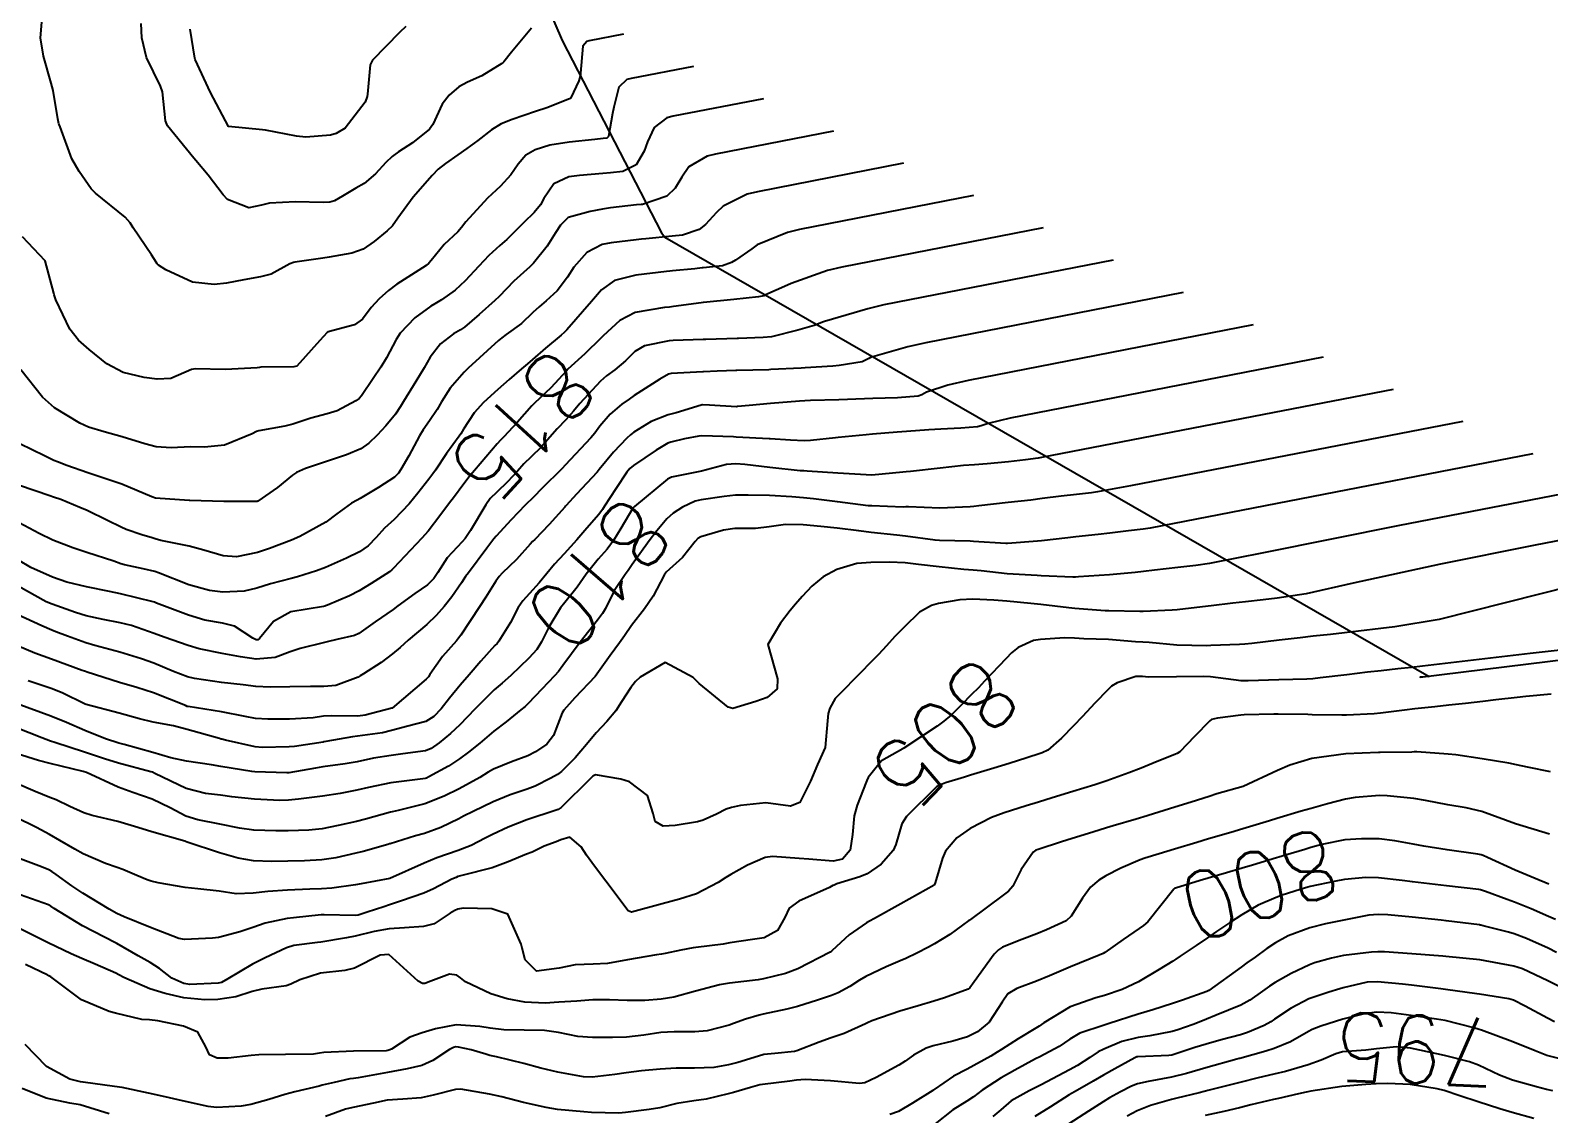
# Model space of a CAD drawing. Header units: metres. Extents: x 307586 to 320046, y 7427249 to 7434250.
# Drawn here: x 319267.7 to 319356.8, y 7429670.7 to 7429734.3 of the extents above; entities that cross this region are included whole.
import ezdxf
from ezdxf.enums import TextEntityAlignment as Align

# ---------------------------------------------------------------- set-up
doc = ezdxf.new("R2010")
doc.units = ezdxf.units.M
doc.header["$MEASUREMENT"] = 0
for name, color, linetype in [('Area', 45, 'Continuous'), ('Cotas', 45, 'Continuous'), ('Curvas de Nivel 1m', 11, 'Continuous'), ('Curvas de Nivel 5m', 15, 'Continuous')]:
    doc.layers.add(name, color=color, linetype=linetype)
doc.styles.add('Style-STANDARD', font='STANDARD.shx')

msp = doc.modelspace()

# ---------------------------------------------------------------- linework, layer by layer
at = {"layer": 'Area'}
msp.add_polyline3d([(319296.43, 7429739.526, 824.578), (319298.939, 7429733.654, 822.399), (319304.783, 7429722.367, 816.989), (319304.973, 7429722.118, 816.507), (319349.82, 7429696.334, 803.106), (319349.293, 7429696.291, 803.654), (319360.573, 7429697.68, 805.282), (319369.888, 7429699.594, 806.077), (319370.137, 7429699.69, 804.2), (319374.883, 7429702.774, 803.435), (319383.668, 7429694.656, 822.756), (319384.887, 7429693.872, 803.944), (319385.195, 7429693.586, 817.014), (319387.296, 7429691.946, 820.407), (319392.286, 7429686.499, 808.598), (319397.664, 7429680.13, 802.298), (319400.95, 7429676.395, 805.627), (319402.448, 7429674.758, 809.577), (319406.153, 7429670.752, 807.868)], dxfattribs=at)
at = {"layer": 'Curvas de Nivel 1m', "flags": 128}
for points, elevation in [([(319302.553, 7429734.03), (319300.526, 7429733.634), (319300.384, 7429733.6), (319300.152, 7429733.319), (319300.028, 7429731.729), (319300.018, 7429731.636), (319299.931, 7429731.289), (319299.451, 7429730.29), (319299.382, 7429730.231), (319298.038, 7429729.712), (319297.374, 7429729.498), (319296.003, 7429729.027), (319295.366, 7429728.759), (319294.793, 7429728.409), (319293.991, 7429727.783), (319293.346, 7429727.31), (319292.831, 7429726.944), (319292.102, 7429726.442), (319291.678, 7429726.098), (319291.326, 7429725.739), (319290.197, 7429724.467), (319289.3, 7429723.223), (319288.992, 7429722.787), (319288.685, 7429722.486), (319287.909, 7429721.869), (319287.277, 7429721.419), (319286.61, 7429721.169), (319285.269, 7429720.944), (319284.906, 7429720.888), (319283.265, 7429720.656), (319283.18, 7429720.635), (319282.977, 7429720.553), (319281.881, 7429719.94), (319281.255, 7429719.78), (319280.272, 7429719.603), (319279.251, 7429719.407), (319278.522, 7429719.336), (319277.251, 7429719.469), (319275.688, 7429720.206), (319275.261, 7429720.48), (319275.179, 7429720.558), (319275.122, 7429720.642), (319274.847, 7429721.068), (319273.785, 7429722.663), (319273.591, 7429722.961), (319273.299, 7429723.291), (319271.57, 7429724.687), (319271.316, 7429724.955), (319270.599, 7429725.974), (319270.177, 7429726.707), (319269.487, 7429728.592), (319269.435, 7429728.719), (319269.418, 7429728.774), (319269.366, 7429729.05), (319269.08, 7429730.723), (319268.971, 7429731.142), (319268.517, 7429732.729), (319268.337, 7429733.818), (319268.424, 7429734.73)], 821), ([(319297.156, 7429734.384), (319295.979, 7429732.962), (319295.525, 7429732.408), (319295.469, 7429732.352), (319295.411, 7429732.307), (319294.235, 7429731.587), (319293.395, 7429731.21), (319292.891, 7429730.934), (319292.32, 7429730.441), (319291.912, 7429729.911), (319291.366, 7429728.729), (319291.163, 7429728.453), (319290.16, 7429727.659), (319289.342, 7429727.115), (319288.968, 7429726.854), (319288.592, 7429726.487), (319287.988, 7429725.832), (319287.321, 7429725.273), (319286.843, 7429724.98), (319286.056, 7429724.513), (319285.584, 7429724.244), (319285.309, 7429724.166), (319284.924, 7429724.141), (319283.309, 7429724.185), (319281.77, 7429724.104), (319281.307, 7429723.996), (319280.567, 7429723.843), (319279.31, 7429724.323), (319279.048, 7429724.603), (319278.181, 7429725.754), (319277.455, 7429726.619), (319277.335, 7429726.757), (319275.787, 7429728.644), (319275.665, 7429728.945), (319275.491, 7429730.648), (319275.388, 7429730.967), (319274.553, 7429732.659), (319274.277, 7429733.809), (319274.244, 7429734.662)], 822), ([(319289.768, 7429734.475), (319289.43, 7429734.15), (319288.6, 7429733.309), (319287.809, 7429732.496), (319287.684, 7429732.222), (319287.523, 7429730.499), (319287.502, 7429730.378), (319287.378, 7429730.043), (319286.21, 7429728.512), (319285.677, 7429728.198), (319285.357, 7429728.099), (319283.909, 7429727.988), (319283.355, 7429728.038), (319281.539, 7429728.389), (319281.361, 7429728.42), (319279.363, 7429728.6), (319278.318, 7429730.611), (319277.412, 7429732.545), (319277.39, 7429732.62), (319277.119, 7429734.313)], 823), ([(319310.763, 7429730.24), (319305.465, 7429729.207), (319305.094, 7429729.118), (319304.334, 7429728.557), (319303.952, 7429727.709), (319303.755, 7429727.166), (319303.29, 7429726.356), (319302.508, 7429725.969), (319301.775, 7429725.887), (319301.336, 7429725.843), (319299.956, 7429725.729), (319299.332, 7429725.653), (319298.457, 7429725.237), (319297.872, 7429724.374), (319297.673, 7429724.013), (319297.305, 7429723.562), (319296.704, 7429722.981), (319296.116, 7429722.392), (319295.699, 7429721.983), (319295.281, 7429721.616), (319294.646, 7429721.035), (319294.048, 7429720.418), (319293.254, 7429719.555), (319292.671, 7429719.013), (319291.867, 7429718.444), (319291.48, 7429718.207), (319291.237, 7429718.062), (319290.304, 7429717.386), (319289.446, 7429716.477), (319289.209, 7429716.112), (319288.644, 7429715.04), (319288.302, 7429714.489), (319287.854, 7429713.825), (319287.176, 7429712.798), (319287.039, 7429712.637), (319286.846, 7429712.503), (319285.748, 7429711.931), (319285.161, 7429711.74), (319284.194, 7429711.497), (319283.152, 7429711.149), (319282.684, 7429711.02), (319281.146, 7429710.75), (319281.013, 7429710.704), (319280.762, 7429710.576), (319279.136, 7429709.898), (319277.963, 7429709.784), (319277.135, 7429709.803), (319276.014, 7429709.751), (319275.135, 7429709.813), (319274.463, 7429709.977), (319273.14, 7429710.389), (319272.079, 7429710.681), (319271.147, 7429710.964), (319270.653, 7429711.195), (319269.164, 7429712.099), (319268.454, 7429712.727), (319267.189, 7429714.329)], 819), ([(319314.863, 7429728.34), (319307.934, 7429726.993), (319307.449, 7429726.877), (319306.377, 7429726.232), (319305.967, 7429725.644), (319305.571, 7429724.994), (319305.088, 7429724.514), (319303.664, 7429724.04), (319303.585, 7429724.031), (319303.31, 7429724.003), (319301.789, 7429723.845), (319301.307, 7429723.763), (319300.58, 7429723.615), (319299.302, 7429723.26), (319298.843, 7429722.819), (319298.563, 7429722.367), (319298.069, 7429721.584), (319297.266, 7429720.588), (319297.16, 7429720.485), (319297.048, 7429720.382), (319296.118, 7429719.528), (319295.245, 7429718.641), (319295.001, 7429718.404), (319294.08, 7429717.567), (319293.219, 7429716.83), (319292.982, 7429716.667), (319292.574, 7429716.436), (319291.8, 7429715.851), (319291.199, 7429715.064), (319290.85, 7429714.455), (319290.369, 7429713.646), (319289.641, 7429712.473), (319289.46, 7429712.185), (319289.162, 7429711.735), (319288.602, 7429711.034), (319288.086, 7429710.491), (319287.609, 7429710.024), (319287.135, 7429709.685), (319286.302, 7429709.337), (319285.127, 7429708.958), (319283.894, 7429708.538), (319283.356, 7429708.31), (319283.117, 7429708.147), (319282.243, 7429707.421), (319281.094, 7429706.613), (319281.059, 7429706.605), (319279.093, 7429706.6), (319277.093, 7429706.655), (319277.06, 7429706.654), (319275.095, 7429706.799), (319274.868, 7429706.871), (319273.107, 7429707.623), (319271.712, 7429708.086), (319271.117, 7429708.279), (319269.894, 7429708.708), (319269.332, 7429708.924), (319269.126, 7429709.015), (319268.578, 7429709.276), (319267.135, 7429709.995)], 818), ([(319318.963, 7429726.45), (319310.407, 7429724.777), (319309.804, 7429724.636), (319308.394, 7429723.934), (319308.006, 7429723.555), (319307.355, 7429722.861), (319306.988, 7429722.568), (319306.004, 7429722.24), (319305.395, 7429722.176), (319303.859, 7429722.018), (319303.6, 7429721.993), (319303.288, 7429721.957), (319301.824, 7429721.786), (319301.283, 7429721.675), (319300.396, 7429721.223), (319299.635, 7429720.354), (319299.257, 7429719.759), (319298.648, 7429718.967), (319298.006, 7429718.372), (319297.587, 7429718.029), (319297.233, 7429717.691), (319296.553, 7429717.057), (319295.658, 7429716.396), (319295.399, 7429716.21), (319295.209, 7429716.049), (319293.437, 7429714.426), (319293.191, 7429714.189), (319292.376, 7429713.243), (319291.864, 7429712.443), (319291.607, 7429712.005), (319291.156, 7429711.343), (319290.791, 7429710.813), (319290.578, 7429710.458), (319289.945, 7429709.282), (319289.485, 7429708.475), (319289.338, 7429708.258), (319289.116, 7429708.039), (319288.179, 7429707.417), (319287.097, 7429706.773), (319286.917, 7429706.68), (319286.594, 7429706.505), (319285.723, 7429705.877), (319285.082, 7429705.394), (319283.561, 7429704.543), (319283.071, 7429704.342), (319281.784, 7429703.844), (319281.063, 7429703.604), (319279.83, 7429703.358), (319279.061, 7429703.405), (319277.931, 7429703.744), (319277.067, 7429703.979), (319275.401, 7429704.305), (319275.071, 7429704.412), (319274.899, 7429704.47), (319274.286, 7429704.652), (319273.373, 7429704.963), (319273.077, 7429705.092), (319272.265, 7429705.494), (319271.087, 7429706.07), (319270.651, 7429706.259), (319269.526, 7429706.714), (319269.095, 7429706.862), (319268.893, 7429706.925), (319267.105, 7429707.538)], 817), ([(319323.073, 7429724.55), (319312.877, 7429722.562), (319312.16, 7429722.395), (319310.391, 7429721.662), (319310.071, 7429721.439), (319309.108, 7429720.764), (319308.888, 7429720.622), (319308.343, 7429720.441), (319307.209, 7429720.315), (319307.161, 7429720.313), (319306.723, 7429720.265), (319305.411, 7429720.129), (319305.261, 7429720.112), (319305.07, 7429720.092), (319303.259, 7429719.88), (319302.009, 7429719.569), (319301.25, 7429719.028), (319300.669, 7429718.339), (319299.226, 7429716.679), (319299.066, 7429716.52), (319298.881, 7429716.363), (319297.976, 7429715.601), (319297.198, 7429714.926), (319296.905, 7429714.674), (319296.556, 7429714.386), (319295.827, 7429713.753), (319295.181, 7429713.184), (319294.331, 7429712.413), (319293.786, 7429711.799), (319293.149, 7429710.841), (319292.999, 7429710.578), (319292.899, 7429710.432), (319292.156, 7429709.416), (319291.511, 7429708.446), (319291.349, 7429708.218), (319291.115, 7429707.922), (319290.477, 7429707.085), (319289.974, 7429706.467), (319289.084, 7429705.548), (319288.527, 7429705.037), (319288.034, 7429704.49), (319287.566, 7429703.997), (319287.064, 7429703.652), (319286.298, 7429703.27), (319285.055, 7429702.731), (319284.537, 7429702.528), (319283.418, 7429702.174), (319283.046, 7429702.083), (319281.828, 7429701.776), (319281.037, 7429701.508), (319280.28, 7429701.336), (319279.033, 7429701.288), (319278.258, 7429701.384), (319277.039, 7429701.716), (319275.27, 7429702.417), (319275.051, 7429702.493), (319274.364, 7429702.65), (319273.271, 7429702.883), (319273.056, 7429702.946), (319272.635, 7429703.096), (319271.062, 7429703.617), (319270.238, 7429703.875), (319269.069, 7429704.325), (319268.269, 7429704.728), (319267.079, 7429705.343)], 816), ([(319331.273, 7429720.76), (319317.816, 7429718.135), (319316.87, 7429717.913), (319314.34, 7429717.165), (319314.27, 7429717.136), (319313.738, 7429716.925), (319312.772, 7429716.65), (319311.224, 7429716.271), (319310.73, 7429716.217), (319309.291, 7429716.169), (319309.222, 7429716.167), (319307.365, 7429716.114), (319307.221, 7429716.107), (319305.456, 7429716.041), (319305.219, 7429716.025), (319303.772, 7429715.744), (319303.209, 7429715.401), (319302.667, 7429714.85), (319302.03, 7429714.322), (319301.543, 7429713.973), (319301.186, 7429713.662), (319299.987, 7429712.348), (319299.617, 7429711.902), (319299.159, 7429711.399), (319298.649, 7429710.867), (319298.221, 7429710.369), (319297.714, 7429709.797), (319297.131, 7429709.23), (319296.701, 7429708.81), (319296.322, 7429708.388), (319295.744, 7429707.764), (319295.104, 7429707.153), (319294.73, 7429706.774), (319294.462, 7429706.409), (319293.558, 7429704.903), (319293.248, 7429704.427), (319293.071, 7429704.226), (319292.199, 7429703.301), (319291.651, 7429702.444), (319291.415, 7429702.078), (319291.042, 7429701.72), (319290.301, 7429701.194), (319289.304, 7429700.476), (319289.021, 7429700.273), (319287.968, 7429699.536), (319287.007, 7429698.86), (319286.762, 7429698.746), (319285.733, 7429698.513), (319285.149, 7429698.37), (319285, 7429698.326), (319283.569, 7429697.966), (319282.991, 7429697.774), (319282.103, 7429697.442), (319280.985, 7429697.355), (319280.079, 7429697.492), (319278.989, 7429697.688), (319277.647, 7429697.96), (319276.996, 7429698.143), (319275.599, 7429698.634), (319275.005, 7429698.858), (319273.675, 7429699.325), (319273.011, 7429699.491), (319272.024, 7429699.669), (319271.015, 7429699.889), (319270.396, 7429700.079), (319269.021, 7429700.574), (319268.675, 7429700.723), (319267.036, 7429701.628)], 814), ([(319335.383, 7429718.87), (319320.286, 7429715.922), (319319.225, 7429715.671), (319317.032, 7429715.044), (319316.935, 7429714.989), (319316.556, 7429714.793), (319315.199, 7429714.579), (319314.822, 7429714.542), (319313.197, 7429714.439), (319312.962, 7429714.427), (319311.195, 7429714.343), (319311.069, 7429714.338), (319309.194, 7429714.294), (319309.138, 7429714.296), (319308.037, 7429714.252), (319307.232, 7429714.22), (319307.193, 7429714.22), (319305.349, 7429714.121), (319305.191, 7429714.08), (319304.674, 7429713.774), (319303.178, 7429712.828), (319302.872, 7429712.617), (319302.448, 7429712.317), (319301.753, 7429711.735), (319301.153, 7429711.017), (319300.86, 7429710.621), (319300.619, 7429710.338), (319299.127, 7429708.728), (319298.948, 7429708.539), (319298.774, 7429708.363), (319297.937, 7429707.549), (319297.098, 7429706.701), (319296.936, 7429706.541), (319296.783, 7429706.383), (319295.952, 7429705.524), (319295.075, 7429704.577), (319294.927, 7429704.402), (319294.526, 7429703.866), (319293.445, 7429702.424), (319293.283, 7429702.193), (319293.044, 7429701.828), (319292.465, 7429701.002), (319292.017, 7429700.44), (319291.555, 7429699.907), (319291.012, 7429699.393), (319289.903, 7429698.467), (319289.432, 7429698.038), (319288.991, 7429697.655), (319288.318, 7429697.152), (319287.292, 7429696.497), (319287.103, 7429696.368), (319286.971, 7429696.288), (319285.669, 7429695.81), (319284.965, 7429695.744), (319284.183, 7429695.75), (319282.965, 7429695.733), (319281.821, 7429695.705), (319280.965, 7429695.745), (319280.223, 7429695.838), (319278.967, 7429695.988), (319277.367, 7429696.218), (319276.97, 7429696.315), (319276.144, 7429696.628), (319274.98, 7429697.107), (319274.264, 7429697.371), (319272.989, 7429697.762), (319271.532, 7429698.147), (319270.997, 7429698.308), (319269.921, 7429698.706), (319269.244, 7429698.956), (319269.006, 7429699.052), (319268.427, 7429699.307), (319267.015, 7429699.957)], 813), ([(319339.483, 7429716.97), (319322.759, 7429713.705), (319321.582, 7429713.429), (319320.313, 7429713.02), (319320.05, 7429712.858), (319319.837, 7429712.778), (319318.614, 7429712.691), (319317.178, 7429712.647), (319316.691, 7429712.632), (319315.177, 7429712.576), (319313.513, 7429712.522), (319313.176, 7429712.512), (319312.874, 7429712.494), (319311.174, 7429712.348), (319309.92, 7429712.229), (319309.241, 7429712.17), (319309.172, 7429712.166), (319307.595, 7429712.256), (319307.173, 7429712.279), (319307.157, 7429712.277), (319307.106, 7429712.261), (319305.631, 7429711.81), (319305.164, 7429711.682), (319304.158, 7429711.295), (319303.148, 7429710.68), (319302.95, 7429710.508), (319302.747, 7429710.314), (319301.959, 7429709.498), (319301.125, 7429708.489), (319300.993, 7429708.332), (319299.793, 7429707.033), (319299.176, 7429706.359), (319299.141, 7429706.321), (319299.102, 7429706.273), (319298.192, 7429705.258), (319297.333, 7429704.377), (319297.205, 7429704.245), (319297.07, 7429704.089), (319296.257, 7429703.192), (319295.424, 7429702.396), (319295.241, 7429702.207), (319295.046, 7429701.934), (319294.459, 7429700.981), (319294.091, 7429700.414), (319293.006, 7429698.762), (319292.864, 7429698.572), (319292.738, 7429698.433), (319291.931, 7429697.498), (319291.188, 7429696.448), (319291.1, 7429696.32), (319290.97, 7429696.172), (319288.978, 7429694.48), (319288.953, 7429694.468), (319287.388, 7429694.056), (319286.948, 7429694.011), (319285.431, 7429694.033), (319284.948, 7429693.998), (319284.333, 7429693.915), (319282.946, 7429693.835), (319281.683, 7429693.825), (319280.946, 7429693.87), (319280.348, 7429693.98), (319278.95, 7429694.268), (319277.003, 7429694.569), (319276.953, 7429694.58), (319276.85, 7429694.621), (319274.96, 7429695.38), (319273.991, 7429695.683), (319272.966, 7429695.984), (319271.081, 7429696.579), (319270.972, 7429696.617), (319270.918, 7429696.637), (319270.776, 7429696.693), (319268.982, 7429697.351), (319268.01, 7429697.708), (319266.994, 7429698.131)], 812), ([(319343.593, 7429715.08), (319325.229, 7429711.491), (319323.94, 7429711.185), (319323.522, 7429711.04), (319323.307, 7429710.988), (319322.327, 7429710.907), (319321.154, 7429710.841), (319320.453, 7429710.801), (319319.152, 7429710.708), (319318.608, 7429710.669), (319317.149, 7429710.544), (319316.78, 7429710.512), (319315.146, 7429710.352), (319314.973, 7429710.335), (319313.511, 7429710.184), (319313.143, 7429710.171), (319312.343, 7429710.198), (319311.144, 7429710.27), (319311.085, 7429710.27), (319309.145, 7429710.382), (319308.997, 7429710.389), (319307.146, 7429710.464), (319306.963, 7429710.444), (319306.117, 7429710.27), (319305.327, 7429710.092), (319305.14, 7429710.018), (319304.464, 7429709.618), (319303.127, 7429708.722), (319302.908, 7429708.529), (319302.736, 7429708.314), (319302.096, 7429707.337), (319301.438, 7429706.327), (319301.305, 7429706.123), (319301.096, 7429705.842), (319300.395, 7429705.029), (319299.807, 7429704.349), (319299.065, 7429703.528), (319298.503, 7429702.921), (319298.037, 7429702.37), (319297.594, 7429701.825), (319297.035, 7429701.206), (319296.635, 7429700.778), (319296.37, 7429700.387), (319295.905, 7429699.5), (319295.231, 7429698.398), (319295.125, 7429698.275), (319294.999, 7429698.15), (319294.174, 7429697.224), (319293.495, 7429696.422), (319292.967, 7429695.816), (319292.331, 7429695.064), (319291.852, 7429694.441), (319291.415, 7429693.979), (319290.945, 7429693.699), (319289.893, 7429693.416), (319288.94, 7429693.16), (319288.396, 7429693.028), (319286.936, 7429692.833), (319286.645, 7429692.794), (319285.088, 7429692.518), (319284.958, 7429692.494), (319284.932, 7429692.488), (319283.246, 7429692.228), (319282.928, 7429692.195), (319281.335, 7429692.158), (319280.927, 7429692.2), (319279.19, 7429692.596), (319278.988, 7429692.654), (319278.934, 7429692.664), (319278.85, 7429692.685), (319276.939, 7429693.225), (319276.14, 7429693.429), (319274.943, 7429693.656), (319274.14, 7429693.847), (319272.948, 7429694.171), (319271.024, 7429694.689), (319270.953, 7429694.717), (319269.619, 7429695.369), (319268.962, 7429695.628), (319267.617, 7429696.082)], 811), ([(319351.793, 7429711.29), (319332.291, 7429707.529), (319330.346, 7429707.161), (319329.993, 7429707.108), (319329.113, 7429707.012), (319328.214, 7429706.906), (319327.11, 7429706.771), (319326.448, 7429706.688), (319325.108, 7429706.537), (319323.389, 7429706.349), (319323.105, 7429706.317), (319322.882, 7429706.296), (319321.104, 7429706.217), (319319.27, 7429706.283), (319319.105, 7429706.283), (319318.949, 7429706.277), (319317.105, 7429706.34), (319316.89, 7429706.357), (319315.107, 7429706.574), (319313.684, 7429706.757), (319313.109, 7429706.813), (319312.429, 7429706.878), (319311.11, 7429706.963), (319309.862, 7429706.98), (319309.11, 7429706.964), (319308.459, 7429706.897), (319307.107, 7429706.707), (319306.749, 7429706.621), (319306.001, 7429706.271), (319305.454, 7429705.92), (319305.093, 7429705.586), (319304.494, 7429704.876), (319304.043, 7429704.295), (319303.059, 7429702.904), (319302.816, 7429702.551), (319302.637, 7429702.314), (319302.003, 7429701.356), (319301.479, 7429700.325), (319301.309, 7429700.038), (319301.016, 7429699.647), (319299.994, 7429698.345), (319298.982, 7429696.974), (319298.722, 7429696.618), (319298.497, 7429696.365), (319297.746, 7429695.591), (319296.957, 7429694.742), (319296.767, 7429694.57), (319296.529, 7429694.384), (319295.668, 7429693.671), (319294.94, 7429693.116), (319294.112, 7429692.412), (319293.458, 7429691.889), (319292.919, 7429691.508), (319292.271, 7429691.078), (319291.123, 7429690.448), (319290.977, 7429690.375), (319290.902, 7429690.346), (319290.77, 7429690.32), (319288.899, 7429690.084), (319287.578, 7429689.811), (319286.894, 7429689.656), (319285.93, 7429689.473), (319284.891, 7429689.312), (319283.486, 7429689.139), (319282.888, 7429689.075), (319282.39, 7429689.052), (319280.889, 7429689.13), (319279.574, 7429689.274), (319278.891, 7429689.365), (319278.029, 7429689.471), (319276.894, 7429689.767), (319275.055, 7429690.638), (319274.904, 7429690.71), (319274.81, 7429690.735), (319272.912, 7429691.256), (319272.089, 7429691.504), (319270.921, 7429691.883), (319269.185, 7429692.46), (319268.93, 7429692.544), (319268.417, 7429692.725), (319266.939, 7429693.324)], 809), ([(319355.903, 7429709.39), (319340.193, 7429706.354), (319333.44, 7429705.04), (319333.025, 7429704.977), (319332.166, 7429704.88), (319331.085, 7429704.749), (319330.392, 7429704.671), (319329.081, 7429704.523), (319328.615, 7429704.47), (319327.077, 7429704.29), (319326.831, 7429704.268), (319325.074, 7429704.135), (319324.979, 7429704.137), (319323.076, 7429704.259), (319322.882, 7429704.266), (319321.076, 7429704.311), (319320.836, 7429704.335), (319319.08, 7429704.564), (319318.583, 7429704.623), (319317.083, 7429704.787), (319316.357, 7429704.874), (319315.086, 7429705.036), (319314.124, 7429705.138), (319313.088, 7429705.226), (319312.039, 7429705.25), (319311.087, 7429705.116), (319310.281, 7429705.026), (319309.084, 7429705.01), (319308.402, 7429704.928), (319307.077, 7429704.525), (319306.906, 7429704.431), (319306.751, 7429704.263), (319306.01, 7429703.324), (319305.055, 7429702.453), (319304.923, 7429702.282), (319304.286, 7429701.04), (319303.777, 7429700.299), (319303.013, 7429699.319), (319302.599, 7429698.722), (319302.312, 7429698.317), (319301.759, 7429697.558), (319300.984, 7429696.462), (319300.876, 7429696.332), (319299.697, 7429695.082), (319299.047, 7429694.359), (319298.951, 7429694.194), (319298.431, 7429692.872), (319298.037, 7429692.369), (319297.387, 7429691.915), (319296.922, 7429691.682), (319295.982, 7429691.325), (319294.91, 7429690.892), (319294.6, 7429690.712), (319294.111, 7429690.412), (319292.896, 7429689.733), (319292.03, 7429689.3), (319290.887, 7429688.863), (319289.318, 7429688.473), (319288.968, 7429688.393), (319288.881, 7429688.373), (319287.414, 7429687.956), (319286.873, 7429687.82), (319285.799, 7429687.58), (319284.866, 7429687.387), (319284.091, 7429687.306), (319282.864, 7429687.275), (319282.146, 7429687.275), (319280.864, 7429687.311), (319280.02, 7429687.429), (319278.869, 7429687.657), (319277.57, 7429687.916), (319276.876, 7429688.145), (319275.943, 7429688.629), (319274.888, 7429689.142), (319273.758, 7429689.524), (319272.895, 7429689.834), (319271.03, 7429690.689), (319270.904, 7429690.737), (319270.839, 7429690.756), (319268.91, 7429691.217), (319268.231, 7429691.409), (319266.919, 7429691.812)], 808), ([(319360.003, 7429707.5), (319348.068, 7429705.184), (319340.095, 7429703.596), (319336.921, 7429702.973), (319336.118, 7429702.853), (319335.061, 7429702.732), (319333.689, 7429702.571), (319333.058, 7429702.498), (319332.572, 7429702.441), (319331.056, 7429702.294), (319329.233, 7429702.176), (319329.055, 7429702.163), (319328.898, 7429702.158), (319327.055, 7429702.244), (319326.822, 7429702.255), (319325.056, 7429702.359), (319323.53, 7429702.535), (319323.058, 7429702.578), (319322.517, 7429702.616), (319321.06, 7429702.768), (319319.852, 7429702.899), (319319.062, 7429702.993), (319318.143, 7429703.048), (319317.062, 7429703.027), (319316.24, 7429702.97), (319315.057, 7429702.612), (319314.264, 7429702.172), (319313.6, 7429701.626), (319313.035, 7429701.025), (319312.643, 7429700.58), (319312.329, 7429700.197), (319311.765, 7429699.453), (319311.003, 7429698.21), (319311.58, 7429696.204), (319311.568, 7429695.61), (319310.966, 7429695.104), (319310.309, 7429694.874), (319308.956, 7429694.452), (319308.677, 7429694.523), (319306.978, 7429695.922), (319306.623, 7429696.264), (319304.992, 7429697.151), (319303.519, 7429696.302), (319303.255, 7429696.03), (319302.974, 7429695.691), (319302.434, 7429694.843), (319302.092, 7429694.319), (319301.571, 7429693.699), (319300.94, 7429693.017), (319300.371, 7429692.338), (319299.705, 7429691.564), (319298.909, 7429690.763), (319298.679, 7429690.59), (319298.281, 7429690.366), (319297.368, 7429689.905), (319296.896, 7429689.721), (319295.902, 7429689.381), (319294.889, 7429688.971), (319293.72, 7429688.417), (319293.163, 7429688.142), (319292.876, 7429687.984), (319291.834, 7429687.475), (319290.863, 7429687.123), (319290.345, 7429686.974), (319288.853, 7429686.518), (319288.824, 7429686.51), (319288.722, 7429686.481), (319287.274, 7429686.071), (319286.848, 7429685.959), (319285.667, 7429685.689), (319284.843, 7429685.571), (319283.829, 7429685.521), (319282.842, 7429685.501), (319281.921, 7429685.48), (319280.842, 7429685.514), (319279.933, 7429685.673), (319278.847, 7429685.984), (319276.948, 7429686.619), (319276.853, 7429686.656), (319276.801, 7429686.674), (319274.862, 7429687.219), (319274.048, 7429687.469), (319272.87, 7429687.814), (319271.378, 7429688.182), (319270.878, 7429688.339), (319270.065, 7429688.702), (319269.261, 7429689.088), (319268.888, 7429689.24), (319268.028, 7429689.593), (319266.896, 7429690.066)], 807), ([(319364.103, 7429705.6), (319355.927, 7429704.016), (319350.479, 7429702.926), (319345.345, 7429701.804), (319342.589, 7429701.192), (319340.904, 7429700.926), (319340.073, 7429700.834), (319339.035, 7429700.717), (319338.289, 7429700.633), (319337.032, 7429700.478), (319336.517, 7429700.418), (319335.028, 7429700.244), (319334.729, 7429700.223), (319333.026, 7429700.152), (319332.828, 7429700.15), (319331.026, 7429700.184), (319330.805, 7429700.195), (319329.028, 7429700.32), (319328.677, 7429700.355), (319327.031, 7429700.556), (319326.443, 7429700.614), (319325.034, 7429700.759), (319324.267, 7429700.819), (319323.035, 7429700.861), (319322.279, 7429700.832), (319321.031, 7429700.618), (319320.618, 7429700.507), (319319.918, 7429700.107), (319319.014, 7429699.236), (319318.464, 7429698.67), (319317.965, 7429698.13), (319317.502, 7429697.63), (319316.993, 7429697.105), (319316.517, 7429696.615), (319316.062, 7429696.149), (319315.524, 7429695.605), (319314.966, 7429695.035), (319314.642, 7429694.48), (319314.556, 7429694.166), (319314.51, 7429693.728), (319314.384, 7429692.168), (319313.927, 7429691.165), (319313.515, 7429690.181), (319312.89, 7429688.934), (319312.351, 7429688.732), (319310.89, 7429688.926), (319309.412, 7429688.756), (319308.887, 7429688.654), (319308.577, 7429688.552), (319307.997, 7429688.249), (319307.228, 7429687.908), (319306.878, 7429687.806), (319305.566, 7429687.583), (319304.876, 7429687.554), (319304.406, 7429687.815), (319304.282, 7429688.289), (319303.953, 7429689.353), (319302.901, 7429690.151), (319302.388, 7429690.315), (319300.907, 7429690.57), (319300.746, 7429690.491), (319300.593, 7429690.335), (319298.886, 7429688.645), (319298.713, 7429688.533), (319298.243, 7429688.366), (319297.217, 7429688.038), (319296.876, 7429687.922), (319295.771, 7429687.49), (319294.863, 7429687.061), (319294.429, 7429686.837), (319293.607, 7429686.419), (319292.85, 7429686.117), (319291.599, 7429685.688), (319290.842, 7429685.387), (319288.833, 7429684.48), (319287.16, 7429684.166), (319286.829, 7429684.098), (319285.435, 7429683.906), (319284.826, 7429683.87), (319284.142, 7429683.846), (319282.825, 7429683.788), (319281.673, 7429683.712), (319280.823, 7429683.614), (319279.823, 7429683.585), (319278.824, 7429683.734), (319277.566, 7429683.872), (319276.826, 7429683.946), (319275.238, 7429684.227), (319274.83, 7429684.32), (319274.588, 7429684.401), (319273.993, 7429684.653), (319273.171, 7429685), (319272.837, 7429685.127), (319272.161, 7429685.355), (319270.845, 7429685.935), (319270.359, 7429686.208), (319269.476, 7429686.711), (319268.858, 7429687.054), (319268.113, 7429687.479), (319266.873, 7429688.081)], 806), ([(319358.202, 7429697.956), (319355.747, 7429697.674), (319349.423, 7429696.942), (319348.775, 7429696.867), (319347.982, 7429696.781), (319346.992, 7429696.669), (319346.2, 7429696.579), (319344.989, 7429696.439), (319343.42, 7429696.256), (319342.987, 7429696.202), (319342.64, 7429696.18), (319340.986, 7429696.134), (319339.191, 7429696.083), (319338.985, 7429696.074), (319338.785, 7429696.082), (319336.987, 7429696.313), (319336.556, 7429696.336), (319334.987, 7429696.317), (319333.344, 7429696.302), (319332.987, 7429696.328), (319332.611, 7429696.33), (319331.506, 7429695.965), (319331.181, 7429695.767), (319330.977, 7429695.571), (319330.188, 7429694.758), (319329.465, 7429693.992), (319328.947, 7429693.444), (319328.235, 7429692.712), (319327.435, 7429692.015), (319327.101, 7429691.848), (319326.929, 7429691.792), (319325.598, 7429691.358), (319324.92, 7429691.148), (319324.074, 7429690.894), (319322.91, 7429690.54), (319322.552, 7429690.43), (319321.43, 7429690.085), (319321.046, 7429689.944), (319320.901, 7429689.855), (319319.144, 7429688.116), (319318.879, 7429687.682), (319318.514, 7429686.476), (319318.364, 7429686.125), (319317.669, 7429685.313), (319316.842, 7429684.761), (319316.417, 7429684.567), (319315.069, 7429684.158), (319314.895, 7429684.096), (319314.832, 7429684.063), (319314.627, 7429683.959), (319312.823, 7429683.15), (319312.27, 7429682.744), (319312.01, 7429682.198), (319311.579, 7429681.425), (319310.795, 7429680.999), (319310.11, 7429680.9), (319308.79, 7429680.703), (319308.397, 7429680.628), (319306.786, 7429680.433), (319306.637, 7429680.41), (319305.904, 7429680.269), (319304.987, 7429680.072), (319304.78, 7429680.032), (319304.486, 7429679.99), (319302.777, 7429679.699), (319301.608, 7429679.488), (319300.774, 7429679.444), (319299.7, 7429679.415), (319298.771, 7429679.208), (319297.433, 7429679.033), (319296.776, 7429679.697), (319296.595, 7429680.382), (319296.541, 7429680.628), (319295.762, 7429682.391), (319294.816, 7429682.694), (319293.133, 7429682.742), (319292.815, 7429682.682), (319292.639, 7429682.608), (319292.38, 7429682.434), (319291.433, 7429681.814), (319290.801, 7429681.662), (319289.692, 7429681.574), (319288.799, 7429681.519), (319287.913, 7429681.366), (319286.792, 7429681.085), (319286.296, 7429680.999), (319284.786, 7429680.751), (319284.589, 7429680.72), (319283.195, 7429680.544), (319282.782, 7429680.417), (319281.525, 7429679.813), (319280.772, 7429679.459), (319279.322, 7429678.584), (319278.964, 7429678.384), (319278.759, 7429678.344), (319277.107, 7429678.266), (319276.758, 7429678.311), (319276.052, 7429678.627), (319275.331, 7429679.197), (319274.772, 7429679.552), (319274.066, 7429679.941), (319272.817, 7429680.669), (319272.783, 7429680.686), (319272.749, 7429680.705), (319270.798, 7429681.693), (319269.137, 7429682.715), (319268.947, 7429682.851), (319268.815, 7429682.927), (319268.484, 7429683.055), (319266.822, 7429683.644)], 804), ([(319356.977, 7429695.291), (319355.484, 7429695.166), (319354.974, 7429695.102), (319353.715, 7429694.955), (319352.97, 7429694.868), (319351.936, 7429694.752), (319350.967, 7429694.645), (319350.152, 7429694.555), (319348.963, 7429694.426), (319348.37, 7429694.358), (319346.959, 7429694.182), (319346.592, 7429694.15), (319344.957, 7429694.07), (319344.694, 7429694.067), (319342.957, 7429694.09), (319342.691, 7429694.098), (319340.957, 7429694.122), (319340.69, 7429694.121), (319338.956, 7429694.081), (319338.767, 7429694.07), (319337.403, 7429693.896), (319337.046, 7429693.805), (319336.951, 7429693.738), (319336.049, 7429692.802), (319335.181, 7429691.918), (319335.028, 7429691.822), (319334.931, 7429691.78), (319333.625, 7429691.237), (319332.918, 7429690.958), (319332.189, 7429690.682), (319330.907, 7429690.217), (319330.724, 7429690.154), (319330.195, 7429689.981), (319328.899, 7429689.582), (319327.697, 7429689.21), (319326.892, 7429688.967), (319326.171, 7429688.746), (319324.886, 7429688.336), (319324.141, 7429688.051), (319322.876, 7429687.416), (319322.093, 7429686.855), (319321.441, 7429686.084), (319321.263, 7429685.68), (319320.835, 7429684.218), (319320.799, 7429684.125), (319320.776, 7429684.091), (319318.822, 7429682.995), (319317.279, 7429682.133), (319316.983, 7429681.965), (319316.809, 7429681.871), (319315.782, 7429681.167), (319314.784, 7429680.255), (319314.738, 7429680.206), (319314.679, 7429680.162), (319312.773, 7429679.17), (319312.058, 7429678.909), (319310.767, 7429678.592), (319310.44, 7429678.54), (319308.764, 7429678.341), (319308.171, 7429678.239), (319306.759, 7429677.867), (319305.505, 7429677.523), (319304.754, 7429677.402), (319303.787, 7429677.328), (319302.753, 7429677.312), (319301.717, 7429677.357), (319300.748, 7429677.366), (319299.797, 7429677.289), (319298.746, 7429677.22), (319297.94, 7429677.167), (319296.746, 7429677.219), (319295.714, 7429677.425), (319294.752, 7429677.704), (319293.265, 7429678.422), (319292.981, 7429678.642), (319292.767, 7429678.801), (319292.334, 7429678.868), (319291.238, 7429678.445), (319290.891, 7429678.319), (319290.761, 7429678.31), (319290.501, 7429678.453), (319288.778, 7429680.01), (319288.27, 7429679.97), (319286.77, 7429679.218), (319286.201, 7429679.074), (319284.767, 7429678.927), (319283.545, 7429678.538), (319283.034, 7429678.27), (319282.757, 7429678.179), (319281.334, 7429677.985), (319280.752, 7429677.837), (319279.803, 7429677.524), (319278.745, 7429677.375), (319277.984, 7429677.362), (319276.746, 7429677.477), (319275.648, 7429677.733), (319274.753, 7429678.009), (319273.236, 7429678.663), (319272.93, 7429678.833), (319272.765, 7429678.923), (319271.545, 7429679.457), (319270.774, 7429679.787), (319270.145, 7429680.065), (319268.783, 7429680.703), (319268.751, 7429680.72), (319266.797, 7429681.709)], 803), ([(319356.924, 7429690.745), (319355.59, 7429691.009), (319354.928, 7429691.147), (319354.48, 7429691.238), (319352.931, 7429691.491), (319351.369, 7429691.726), (319350.933, 7429691.78), (319349.093, 7429691.916), (319348.934, 7429691.909), (319348.795, 7429691.901), (319346.934, 7429691.871), (319346.847, 7429691.867), (319344.933, 7429691.8), (319342.93, 7429691.517), (319341.644, 7429691.124), (319340.923, 7429690.81), (319338.903, 7429689.88), (319337.357, 7429689.437), (319336.897, 7429689.293), (319335.842, 7429688.962), (319334.89, 7429688.656), (319333.004, 7429688.068), (319332.884, 7429688.032), (319332.822, 7429688.013), (319332.616, 7429687.953), (319331.269, 7429687.576), (319330.878, 7429687.454), (319330.088, 7429687.194), (319328.871, 7429686.82), (319328.247, 7429686.628), (319326.865, 7429686.189), (319326.744, 7429686.141), (319326.571, 7429686.023), (319325.868, 7429685.009), (319325.378, 7429684.035), (319325.133, 7429683.733), (319324.828, 7429683.499), (319322.894, 7429682.069), (319322.849, 7429682.033), (319322.812, 7429682.006), (319321.691, 7429681.19), (319320.791, 7429680.636), (319320.436, 7429680.446), (319319.752, 7429680.1), (319319.101, 7429679.786), (319318.778, 7429679.649), (319317.951, 7429679.299), (319316.769, 7429678.733), (319316.395, 7429678.515), (319315.827, 7429678.149), (319315.148, 7429677.767), (319314.757, 7429677.61), (319313.929, 7429677.346), (319312.751, 7429676.975), (319312.136, 7429676.809), (319310.746, 7429676.51), (319310.502, 7429676.456), (319309.702, 7429676.22), (319308.994, 7429675.972), (319308.738, 7429675.878), (319307.449, 7429675.532), (319306.731, 7429675.478), (319305.526, 7429675.477), (319304.73, 7429675.433), (319303.736, 7429675.287), (319302.726, 7429675.16), (319301.894, 7429675.146), (319300.721, 7429675.144), (319299.862, 7429675.198), (319298.724, 7429675.434), (319297.918, 7429675.555), (319296.725, 7429675.574), (319295.521, 7429675.596), (319294.726, 7429675.689), (319294.113, 7429675.795), (319292.728, 7429675.89), (319291.505, 7429675.663), (319290.723, 7429675.422), (319290.003, 7429675.174), (319288.925, 7429674.468), (319288.783, 7429674.398), (319288.712, 7429674.382), (319288.614, 7429674.373), (319286.711, 7429674.347), (319284.96, 7429674.268), (319284.71, 7429674.231), (319284.355, 7429674.171), (319282.709, 7429674.142), (319281.151, 7429674.123), (319280.708, 7429674.082), (319279.351, 7429673.939), (319278.706, 7429673.932), (319278.249, 7429674.138), (319278.049, 7429674.6), (319277.574, 7429675.46), (319276.725, 7429675.813), (319275.227, 7429676.135), (319274.728, 7429676.189), (319274.287, 7429676.205), (319272.732, 7429676.58), (319272.368, 7429676.674), (319270.743, 7429677.365), (319268.948, 7429678.708), (319268.828, 7429678.774), (319268.764, 7429678.803), (319267.461, 7429679.424)], 802), ([(319356.877, 7429687.082), (319354.883, 7429687.68), (319352.893, 7429688.404), (319351.988, 7429688.627), (319350.899, 7429688.808), (319349.598, 7429689.054), (319348.904, 7429689.171), (319347.348, 7429689.334), (319346.906, 7429689.341), (319345.469, 7429689.23), (319344.903, 7429689.136), (319343.851, 7429688.863), (319342.894, 7429688.595), (319342.302, 7429688.426), (319340.885, 7429687.997), (319340.438, 7429687.857), (319338.878, 7429687.396), (319338.173, 7429687.184), (319336.872, 7429686.8), (319336.181, 7429686.596), (319334.866, 7429686.2), (319333.972, 7429685.933), (319333.135, 7429685.67), (319332.857, 7429685.571), (319331.719, 7429685.092), (319330.843, 7429684.639), (319330.428, 7429684.387), (319329.949, 7429683.979), (319329.478, 7429683.331), (319328.816, 7429682.263), (319328.506, 7429681.995), (319327.359, 7429681.457), (319326.801, 7429681.237), (319325.919, 7429680.906), (319324.789, 7429680.45), (319324.536, 7429680.295), (319324.299, 7429680.047), (319323.117, 7429678.415), (319322.858, 7429678.069), (319322.762, 7429677.982), (319321.371, 7429677.469), (319320.755, 7429677.274), (319319.838, 7429677.014), (319318.749, 7429676.696), (319317.123, 7429676.134), (319316.862, 7429676.017), (319316.74, 7429675.957), (319315.495, 7429675.389), (319314.727, 7429675.132), (319314.015, 7429674.879), (319312.716, 7429674.367), (319312.575, 7429674.331), (319311.429, 7429674.203), (319310.775, 7429674.146), (319310.712, 7429674.135), (319309.254, 7429673.678), (319308.706, 7429673.536), (319307.853, 7429673.391), (319306.704, 7429673.355), (319305.633, 7429673.341), (319304.703, 7429673.287), (319303.603, 7429673.198), (319302.701, 7429673.078), (319302.04, 7429672.977), (319300.698, 7429672.814), (319300.199, 7429672.834), (319298.701, 7429673.114), (319297.689, 7429673.351), (319296.705, 7429673.615), (319295.093, 7429674.012), (319294.71, 7429674.099), (319294.471, 7429674.164), (319293.601, 7429674.417), (319292.871, 7429674.584), (319292.715, 7429674.599), (319292.579, 7429674.567), (319292.344, 7429674.434), (319291.361, 7429673.788), (319290.704, 7429673.512), (319289.861, 7429673.299), (319288.699, 7429673.098), (319286.976, 7429672.776), (319286.695, 7429672.739), (319286.481, 7429672.716), (319285.56, 7429672.511), (319284.865, 7429672.343), (319284.69, 7429672.301), (319283.264, 7429671.962), (319282.682, 7429671.809), (319281.729, 7429671.507), (319280.673, 7429671.21), (319280.121, 7429671.126), (319278.67, 7429671.039), (319278.176, 7429671.092), (319276.675, 7429671.439), (319275.647, 7429671.661), (319274.682, 7429671.879), (319273.139, 7429672.211), (319272.687, 7429672.279), (319270.849, 7429672.53), (319270.691, 7429672.555), (319270.053, 7429672.696), (319268.7, 7429673.443), (319268.071, 7429674.084), (319267.446, 7429674.729)], 801), ([(319357.229, 7429682.066), (319356.819, 7429682.257), (319355.794, 7429682.699), (319354.827, 7429683.093), (319354.39, 7429683.248), (319353.114, 7429683.706), (319352.834, 7429683.804), (319352.721, 7429683.824), (319350.838, 7429684.04), (319350.489, 7429684.083), (319348.841, 7429684.285), (319348.236, 7429684.365), (319346.844, 7429684.522), (319346.092, 7429684.54), (319344.842, 7429684.416), (319344.328, 7429684.32), (319342.836, 7429684.006), (319342.696, 7429683.971), (319342.25, 7429683.836), (319341.185, 7429683.491), (319340.828, 7429683.361), (319339.779, 7429682.905), (319338.818, 7429682.355), (319338.101, 7429681.881), (319337.333, 7429681.364), (319336.799, 7429681), (319336.149, 7429680.55), (319335.207, 7429679.916), (319334.953, 7429679.746), (319334.78, 7429679.636), (319333.975, 7429679.132), (319332.767, 7429678.407), (319331.806, 7429677.96), (319330.759, 7429677.614), (319330.263, 7429677.48), (319328.752, 7429676.939), (319327.212, 7429676.013), (319326.937, 7429675.821), (319326.738, 7429675.701), (319325.693, 7429675.066), (319324.719, 7429674.45), (319324.473, 7429674.287), (319324.105, 7429674.049), (319322.705, 7429673.285), (319321.898, 7429672.88), (319320.77, 7429672.089), (319320.727, 7429672.055), (319320.692, 7429672.034), (319319.493, 7429671.29), (319318.673, 7429670.806), (319318.164, 7429670.624)], 799), ([(319357.277, 7429680.132), (319356.8, 7429680.388), (319355.516, 7429680.963), (319354.808, 7429681.236), (319354.462, 7429681.338), (319352.973, 7429681.708), (319352.845, 7429681.741), (319352.813, 7429681.749), (319352.768, 7429681.756), (319350.816, 7429681.994), (319350.517, 7429682.032), (319348.818, 7429682.208), (319347.392, 7429682.345), (319346.819, 7429682.375), (319346.273, 7429682.331), (319344.815, 7429682.032), (319343.734, 7429681.816), (319342.811, 7429681.592), (319341.544, 7429681.104), (319340.796, 7429680.702), (319340.282, 7429680.363), (319339.597, 7429679.862), (319339.119, 7429679.527), (319338.777, 7429679.284), (319336.877, 7429677.898), (319336.762, 7429677.845), (319335.338, 7429677.333), (319334.755, 7429677.134), (319333.592, 7429676.778), (319332.749, 7429676.521), (319331.044, 7429675.967), (319330.813, 7429675.898), (319330.742, 7429675.877), (319329.314, 7429675.405), (319328.729, 7429675.059), (319328.103, 7429674.618), (319326.963, 7429674.016), (319326.712, 7429673.888), (319325.511, 7429673.226), (319324.7, 7429672.79), (319323.587, 7429672.057), (319323.082, 7429671.669), (319322.683, 7429671.409), (319321.859, 7429670.895), (319320.822, 7429670.088)], 798), ([(319358.465, 7429677.634), (319356.775, 7429678.475), (319355.282, 7429679.178), (319354.788, 7429679.342), (319352.793, 7429679.71), (319350.795, 7429679.9), (319350.609, 7429679.917), (319348.796, 7429680.055), (319347.194, 7429680.171), (319346.797, 7429680.175), (319346.433, 7429680.147), (319344.795, 7429679.961), (319344.082, 7429679.811), (319343.088, 7429679.526), (319342.787, 7429679.415), (319341.71, 7429678.904), (319340.768, 7429678.371), (319340.454, 7429678.165), (319340.036, 7429677.857), (319339.287, 7429677.336), (319338.755, 7429677.051), (319337.318, 7429676.461), (319336.746, 7429676.219), (319336.52, 7429676.127), (319335.958, 7429675.908), (319335.064, 7429675.59), (319334.737, 7429675.497), (319333.423, 7429675.249), (319332.731, 7429675.147), (319331.784, 7429674.903), (319330.72, 7429674.468), (319330.392, 7429674.299), (319329.897, 7429673.978), (319329.181, 7429673.513), (319328.705, 7429673.247), (319327.044, 7429672.362), (319326.695, 7429672.185), (319326.584, 7429672.132), (319326.348, 7429672.023), (319325.286, 7429671.432), (319324.676, 7429670.905), (319324.214, 7429670.502)], 797), ([(319357.157, 7429676.064), (319356.749, 7429676.291), (319355.436, 7429676.993), (319354.759, 7429677.332), (319354.49, 7429677.414), (319352.763, 7429677.689), (319352.617, 7429677.711), (319350.767, 7429677.971), (319350.495, 7429678.005), (319348.77, 7429678.215), (319348.254, 7429678.275), (319346.773, 7429678.421), (319346.171, 7429678.387), (319344.767, 7429678.054), (319344.572, 7429677.997), (319343.922, 7429677.813), (319342.759, 7429677.408), (319341.722, 7429676.871), (319340.747, 7429676.215), (319340.525, 7429676.072), (319340.13, 7429675.856), (319339.163, 7429675.439), (319338.734, 7429675.304), (319337.607, 7429675.01), (319336.726, 7429674.761), (319336.072, 7429674.557), (319334.716, 7429674.12), (319334.548, 7429674.09), (319332.714, 7429674.016), (319332.661, 7429674.003), (319332.55, 7429673.952), (319331.37, 7429673.3), (319330.703, 7429672.931), (319330.09, 7429672.585), (319329.037, 7429671.987), (319328.823, 7429671.856), (319328.69, 7429671.774), (319327.603, 7429671.082), (319326.67, 7429670.507)], 796), ([(319357.061, 7429672.019), (319356.697, 7429672.088), (319356.118, 7429672.246), (319354.703, 7429672.651), (319353.948, 7429672.934), (319352.711, 7429673.52), (319352.179, 7429673.715), (319350.718, 7429674.085), (319350.263, 7429674.191), (319348.724, 7429674.515), (319347.894, 7429674.593), (319346.724, 7429674.487), (319346.099, 7429674.41), (319344.72, 7429674.297), (319344.333, 7429674.191), (319343.484, 7429673.818), (319342.71, 7429673.536), (319341.39, 7429673.159), (319340.704, 7429672.989), (319339.787, 7429672.774), (319338.699, 7429672.513), (319336.832, 7429672.036), (319336.694, 7429671.994), (319336.618, 7429671.977), (319336.323, 7429671.904), (319335.018, 7429671.586), (319334.687, 7429671.504), (319333.458, 7429671.161), (319332.676, 7429670.851), (319332.088, 7429670.539)], 794), ([(319355.955, 7429670.393), (319354.684, 7429670.747), (319353.962, 7429670.968), (319352.689, 7429671.365), (319351.608, 7429671.721), (319350.696, 7429672.036), (319350.288, 7429672.143), (319348.699, 7429672.398), (319347.383, 7429672.453), (319346.699, 7429672.429), (319346.089, 7429672.396), (319344.698, 7429672.273), (319342.875, 7429672.007), (319342.694, 7429671.959), (319342.593, 7429671.932), (319342.154, 7429671.835), (319340.966, 7429671.571), (319340.688, 7429671.503), (319339.353, 7429671.193), (319338.68, 7429671.029), (319337.758, 7429670.802), (319336.673, 7429670.569)], 793)]:
    msp.add_lwpolyline(points, dxfattribs=dict(at, elevation=elevation))
at = {"layer": 'Curvas de Nivel 5m', "flags": 128}
for points, elevation in [([(319306.653, 7429732.13), (319302.996, 7429731.42), (319302.738, 7429731.36), (319302.264, 7429730.914), (319301.973, 7429729.737), (319301.908, 7429729.376), (319301.666, 7429728.019), (319301.562, 7429727.921), (319301.359, 7429727.898), (319300.869, 7429727.849), (319299.356, 7429727.687), (319298.213, 7429727.513), (319297.352, 7429727.242), (319296.817, 7429726.917), (319296.361, 7429726.39), (319295.941, 7429725.78), (319295.32, 7429725.111), (319294.564, 7429724.411), (319293.299, 7429723.009), (319293.047, 7429722.681), (319292.815, 7429722.435), (319292.032, 7429721.693), (319291.267, 7429720.75), (319291.13, 7429720.587), (319290.958, 7429720.455), (319289.252, 7429719.36), (319288.747, 7429718.986), (319288.204, 7429718.49), (319287.746, 7429717.984), (319287.225, 7429717.302), (319286.763, 7429716.962), (319285.213, 7429716.554), (319285.191, 7429716.543), (319285.161, 7429716.521), (319284.736, 7429716.055), (319283.381, 7429714.547), (319283.193, 7429714.51), (319281.273, 7429714.488), (319281.192, 7429714.475), (319281.058, 7429714.438), (319279.19, 7429714.343), (319277.412, 7429714.397), (319277.19, 7429714.339), (319275.991, 7429713.826), (319275.184, 7429713.778), (319274.417, 7429713.883), (319273.188, 7429714.171), (319272.229, 7429714.68), (319271.201, 7429715.526), (319270.577, 7429716.07), (319270.062, 7429716.707), (319269.239, 7429718.427), (319269.145, 7429718.721), (319269.129, 7429718.836), (319268.61, 7429720.727), (319267.284, 7429722.128)], 820), ([(319327.173, 7429722.66), (319315.347, 7429720.349), (319314.515, 7429720.153), (319312.374, 7429719.403), (319312.161, 7429719.298), (319310.831, 7429718.703), (319310.787, 7429718.677), (319310.679, 7429718.644), (319310.455, 7429718.616), (319309.022, 7429718.465), (319307.243, 7429718.281), (319307.225, 7429718.278), (319307.097, 7429718.261), (319305.479, 7429718.04), (319305.24, 7429718.014), (319304.943, 7429717.987), (319303.237, 7429717.686), (319302.326, 7429717.225), (319301.354, 7429716.329), (319301.29, 7429716.261), (319301.221, 7429716.195), (319300.279, 7429715.271), (319299.282, 7429714.359), (319299.192, 7429714.268), (319298.272, 7429713.28), (319297.32, 7429712.379), (319297.247, 7429712.304), (319297.17, 7429712.218), (319296.303, 7429711.241), (319295.515, 7429710.396), (319295.332, 7429710.207), (319295.139, 7429709.981), (319293.809, 7429708.42), (319293.489, 7429708.053), (319293.11, 7429707.551), (319292.637, 7429706.897), (319292.281, 7429706.438), (319291.766, 7429705.763), (319291.077, 7429704.868), (319290.718, 7429704.455), (319289.055, 7429702.683), (319288.949, 7429702.586), (319288.808, 7429702.482), (319287.743, 7429701.792), (319287.036, 7429701.359), (319286.467, 7429701.07), (319285.184, 7429700.518), (319285.07, 7429700.472), (319285.022, 7429700.458), (319284.948, 7429700.447), (319283.019, 7429700.132), (319282.01, 7429699.563), (319281.179, 7429698.568), (319281.082, 7429698.489), (319281.002, 7429698.486), (319280.789, 7429698.573), (319279.716, 7429699.295), (319279.012, 7429699.469), (319277.988, 7429699.636), (319277.016, 7429699.928), (319275.153, 7429700.639), (319275.024, 7429700.69), (319274.958, 7429700.706), (319273.031, 7429701.178), (319272.385, 7429701.324), (319271.036, 7429701.595), (319269.885, 7429701.863), (319269.044, 7429702.158), (319267.782, 7429702.733), (319267.057, 7429703.158)], 815), ([(319347.693, 7429713.18), (319327.674, 7429709.299), (319326.881, 7429709.149), (319326.125, 7429709.038), (319325.132, 7429708.93), (319323.889, 7429708.817), (319323.13, 7429708.76), (319322.497, 7429708.709), (319321.128, 7429708.56), (319319.378, 7429708.369), (319319.125, 7429708.342), (319318.927, 7429708.32), (319317.123, 7429708.14), (319315.124, 7429708.27), (319313.323, 7429708.385), (319313.125, 7429708.392), (319312.919, 7429708.398), (319311.127, 7429708.588), (319309.662, 7429708.766), (319309.129, 7429708.811), (319308.596, 7429708.777), (319307.124, 7429708.391), (319307.02, 7429708.365), (319306.538, 7429708.266), (319305.369, 7429708.029), (319305.119, 7429707.909), (319303.183, 7429706.309), (319303.143, 7429706.269), (319303.101, 7429706.207), (319302.386, 7429705.014), (319301.949, 7429704.321), (319301.584, 7429703.809), (319301.062, 7429703.208), (319300.354, 7429702.34), (319299.821, 7429701.569), (319299.026, 7429700.568), (319298.928, 7429700.458), (319298.857, 7429700.362), (319298.157, 7429699.223), (319297.742, 7429698.373), (319297.457, 7429697.914), (319296.988, 7429697.406), (319296.462, 7429696.904), (319295.933, 7429696.39), (319295.422, 7429695.942), (319294.964, 7429695.551), (319293.819, 7429694.417), (319292.944, 7429693.503), (319292.391, 7429692.983), (319291.727, 7429692.442), (319291.265, 7429692.11), (319290.926, 7429691.969), (319289.607, 7429691.785), (319288.921, 7429691.705), (319287.879, 7429691.53), (319286.915, 7429691.328), (319286.218, 7429691.202), (319284.91, 7429691.023), (319284.477, 7429690.959), (319282.905, 7429690.681), (319282.785, 7429690.671), (319280.905, 7429690.733), (319280.73, 7429690.748), (319278.91, 7429691.052), (319278.363, 7429691.153), (319276.914, 7429691.366), (319275.992, 7429691.554), (319274.921, 7429691.876), (319273.253, 7429692.34), (319272.929, 7429692.426), (319272.156, 7429692.678), (319270.938, 7429693.161), (319269.863, 7429693.627), (319268.946, 7429694.004), (319266.972, 7429694.721)], 810), ([(319358.214, 7429701.649), (319350.401, 7429699.672), (319347.806, 7429699.24), (319344.843, 7429698.895), (319344.028, 7429698.805), (319343.016, 7429698.693), (319342.249, 7429698.603), (319341.012, 7429698.456), (319339.409, 7429698.274), (319339.006, 7429698.227), (319338.686, 7429698.204), (319337.005, 7429698.143), (319336.772, 7429698.136), (319335.005, 7429698.177), (319333.386, 7429698.323), (319333.007, 7429698.345), (319332.592, 7429698.369), (319331.008, 7429698.498), (319329.557, 7429698.54), (319329.009, 7429698.572), (319328.419, 7429698.595), (319327.008, 7429698.507), (319326.59, 7429698.442), (319325.695, 7429698.033), (319325.314, 7429697.722), (319324.996, 7429697.395), (319323.73, 7429696.059), (319323.365, 7429695.676), (319322.971, 7429695.267), (319322.374, 7429694.663), (319321.779, 7429694.082), (319321.333, 7429693.703), (319320.946, 7429693.422), (319319.001, 7429692.119), (319318.954, 7429692.098), (319318.932, 7429692.09), (319317.675, 7429691.379), (319316.907, 7429690.4), (319316.82, 7429690.225), (319316.782, 7429690.141), (319316.254, 7429688.782), (319316.083, 7429688.148), (319315.97, 7429687.051), (319315.838, 7429686.15), (319315.398, 7429685.611), (319314.853, 7429685.488), (319313.423, 7429685.613), (319312.855, 7429685.66), (319311.294, 7429685.768), (319310.856, 7429685.718), (319309.82, 7429685.254), (319308.84, 7429684.714), (319308.543, 7429684.538), (319308.099, 7429684.247), (319306.826, 7429683.578), (319305.822, 7429683.271), (319304.82, 7429682.996), (319303.013, 7429682.505), (319302.816, 7429682.575), (319301.503, 7429684.323), (319300.846, 7429685.2), (319300.367, 7429685.849), (319300.07, 7429686.342), (319299.404, 7429686.895), (319298.859, 7429686.738), (319298.586, 7429686.633), (319297.881, 7429686.37), (319297.193, 7429686.033), (319296.848, 7429685.914), (319295.776, 7429685.459), (319294.84, 7429685.101), (319293.067, 7429684.658), (319292.834, 7429684.587), (319292.723, 7429684.542), (319292.482, 7429684.434), (319291.401, 7429683.87), (319290.825, 7429683.614), (319289.519, 7429683.168), (319288.817, 7429682.933), (319288.477, 7429682.823), (319287.507, 7429682.493), (319286.976, 7429682.332), (319286.81, 7429682.313), (319284.985, 7429682.343), (319284.81, 7429682.337), (319283.181, 7429682.17), (319282.807, 7429682.124), (319281.515, 7429681.85), (319280.798, 7429681.6), (319280.036, 7429681.34), (319278.789, 7429681.024), (319278.423, 7429680.97), (319276.787, 7429680.889), (319276.459, 7429680.952), (319274.797, 7429681.595), (319273.246, 7429682.224), (319272.809, 7429682.429), (319272.361, 7429682.675), (319270.822, 7429683.613), (319270.183, 7429684.056), (319269.253, 7429684.714), (319269.004, 7429684.887), (319268.835, 7429684.978), (319268.404, 7429685.157), (319266.843, 7429685.748)], 805), ([(319356.84, 7429684.141), (319356.036, 7429684.477), (319354.852, 7429684.975), (319353.231, 7429685.704), (319352.985, 7429685.829), (319352.865, 7429685.873), (319352.671, 7429685.905), (319350.867, 7429686.157), (319349.501, 7429686.375), (319348.87, 7429686.488), (319347.797, 7429686.696), (319346.873, 7429686.81), (319345.848, 7429686.815), (319344.872, 7429686.738), (319343.517, 7429686.468), (319342.867, 7429686.288), (319342.516, 7429686.184), (319341.377, 7429685.845), (319340.984, 7429685.726), (319340.861, 7429685.692), (319339.448, 7429685.27), (319338.851, 7429685.09), (319337.916, 7429684.814), (319336.842, 7429684.496), (319336.383, 7429684.361), (319334.931, 7429683.919), (319334.862, 7429683.89), (319334.832, 7429683.853), (319333.311, 7429681.943), (319333.043, 7429681.713), (319332.807, 7429681.55), (319331.859, 7429680.897), (319330.785, 7429680.141), (319330.681, 7429680.075), (319330.449, 7429679.973), (319328.776, 7429679.304), (319327.531, 7429678.769), (319326.767, 7429678.455), (319325.616, 7429678.031), (319325.089, 7429677.707), (319324.755, 7429677.215), (319324.005, 7429676.051), (319323.307, 7429675.489), (319322.73, 7429675.193), (319321.875, 7429674.929), (319320.722, 7429674.666), (319320.295, 7429674.518), (319319.561, 7429674.102), (319319.063, 7429673.753), (319318.707, 7429673.516), (319317.376, 7429672.806), (319316.696, 7429672.495), (319316.387, 7429672.452), (319314.697, 7429672.605), (319313.201, 7429672.685), (319312.697, 7429672.64), (319312.305, 7429672.586), (319310.695, 7429672.385), (319310.546, 7429672.36), (319310.004, 7429672.217), (319308.996, 7429671.92), (319308.687, 7429671.843), (319307.399, 7429671.533), (319306.68, 7429671.421), (319305.683, 7429671.265), (319304.674, 7429671.02), (319304.048, 7429670.914), (319302.669, 7429670.748), (319302.268, 7429670.715), (319300.669, 7429670.746), (319300.226, 7429670.778), (319298.671, 7429670.92), (319298.002, 7429671.031), (319296.677, 7429671.342), (319295.415, 7429671.659), (319294.684, 7429671.828), (319293.003, 7429672.11), (319292.688, 7429672.102), (319291.372, 7429671.754), (319290.68, 7429671.607), (319289.606, 7429671.533), (319288.678, 7429671.463), (319287.867, 7429671.29), (319286.671, 7429671.035), (319286.241, 7429670.933), (319285.054, 7429670.516)], 800), ([(319358.51, 7429673.633), (319356.719, 7429674.094), (319356.034, 7429674.356), (319354.731, 7429674.898), (319352.879, 7429675.57), (319352.742, 7429675.617), (319352.443, 7429675.713), (319350.747, 7429676.138), (319350.251, 7429676.232), (319348.75, 7429676.442), (319347.577, 7429676.593), (319346.751, 7429676.627), (319346.004, 7429676.534), (319344.747, 7429676.23), (319343.462, 7429675.819), (319342.955, 7429675.612), (319342.738, 7429675.496), (319341.68, 7429674.889), (319340.723, 7429674.495), (319340.234, 7429674.341), (319338.714, 7429673.923), (319338.669, 7429673.915), (319338.525, 7429673.873), (319336.708, 7429673.365), (319335.574, 7429673.041), (319334.702, 7429672.826), (319333.317, 7429672.559), (319332.698, 7429672.437), (319332.349, 7429672.301), (319331.707, 7429671.96), (319331.056, 7429671.598), (319330.684, 7429671.372), (319329.826, 7429670.828), (319328.664, 7429670.09)], 795), ([(319272.359, 7429670.673), (319270.67, 7429671.187), (319270.067, 7429671.301), (319268.676, 7429671.581), (319267.255, 7429672.16)], 800)]:
    msp.add_lwpolyline(points, dxfattribs=dict(at, elevation=elevation))

# ---------------------------------------------------------------- texts
at = {"layer": 'Cotas', "style": 'Style-STANDARD'}
for s, rotation, p in [('815', 227.73448, (319296.633, 7429711.017, 815)), ('810', 228.91899, (319301.091, 7429702.304, 810)), ('805', 225.59451, (319321.4, 7429692.973, 805)), ('800', 200.31528, (319339.86, 7429684.102, 800)), ('795', 177.62436, (319349, 7429674.445, 795))]:
    msp.add_text(s, height=4, rotation=rotation, dxfattribs=at).set_placement(p, align=Align.MIDDLE_CENTER)

doc.saveas('drawing.dxf')
